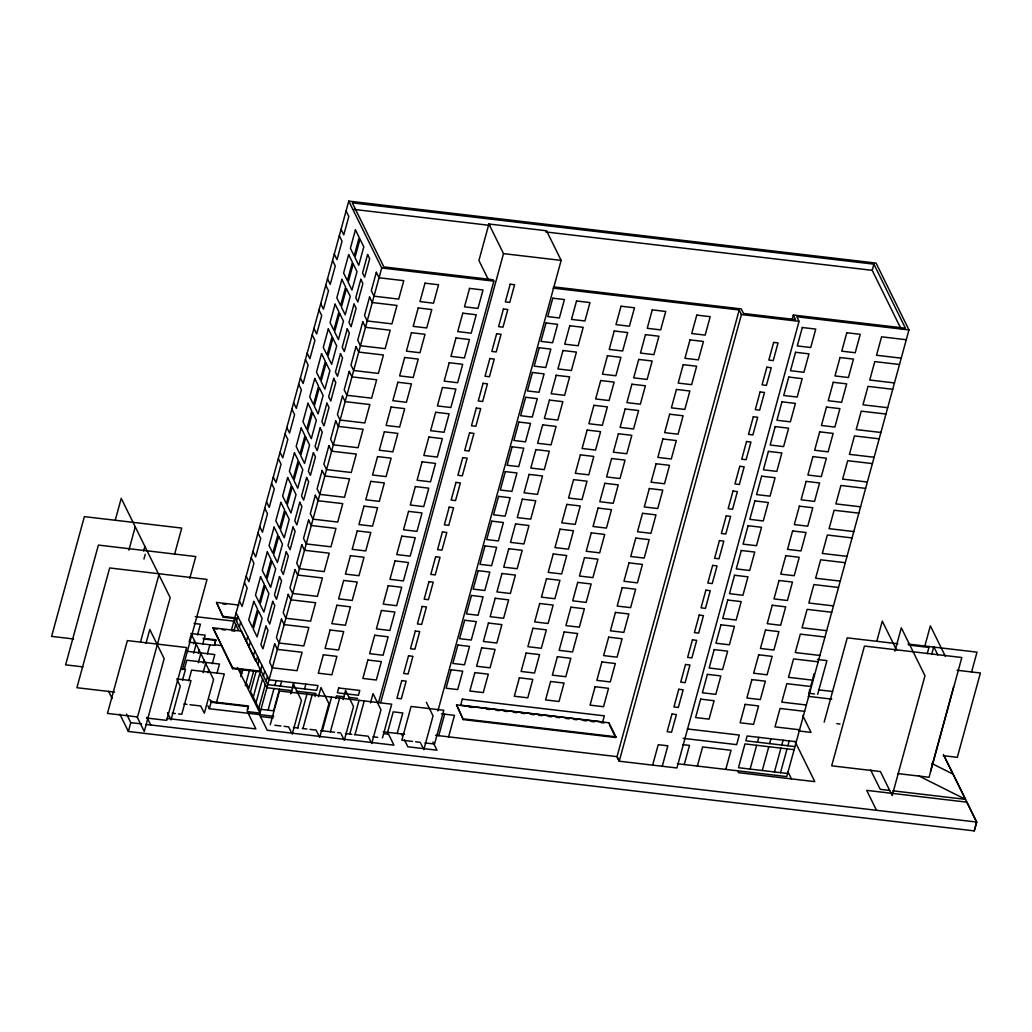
<?xml version="1.0" encoding="UTF-8"?>
<svg xmlns="http://www.w3.org/2000/svg" width="1032" height="1032" viewBox="0 0 1032 1032"><rect width="100%" height="100%" fill="white"/><g stroke="black" fill="none" stroke-linecap="round" stroke-linejoin="round"><path stroke-width="1.5" d="M115.274 520.128L121.221 498.353L170.177 597.67L137.411 717.433M128.871 550.146L135.256 526.823M143.603 551.011L144.88 546.354M143.964 559.009L145.241 554.352M140.61 641.685L158.902 574.811M145.976 643.413L149.795 629.468L164.178 658.661L144.261 731.495L137.062 716.892L107.457 713.409L127.375 640.588L186.599 647.541L166.681 720.375L146.415 717.988M174.511 554.519L181.748 528.074L84.366 516.632L51.6 636.383L73.594 638.976M943.416 754.495L976.672 822.065L974.247 830.889L128.368 731.469L130.78 722.645L126.549 714.079M189.811 578.307L195.77 556.545L98.388 545.09L65.622 664.853L82.908 666.878M189.166 641.788L190.843 635.66M182.367 669.613L207.032 579.404L109.663 567.961L76.897 687.712L114.591 692.137M184.289 669.407L186.805 660.209L219.481 664.053L216.965 673.251M182.522 680.114L185.463 669.381L180.703 668.813M193.616 643.813L194.455 640.756M197.499 634.938L200.427 624.205L194.068 623.457M193.629 653.23L196.145 644.033M188.662 680.836L191.604 670.103L224.279 673.935L216.307 703.076M198.363 653.295L199.202 650.225M202.659 644.368L205.187 635.17L190.881 633.493M198.312 662.725L200.827 653.527M238.908 605.075L216.526 602.443L223.235 617.149L234.419 618.465M203.24 663.202L204.078 660.132M212.966 627.804L232.548 668.646L260.954 671.974L261.148 671.277L232.742 667.936L212.966 627.804L241.372 631.145L255.304 660.519M207.406 653.849L209.922 644.652M203.111 672.619L205.626 663.421M189.488 642.252L214.643 645.374L215.675 639.788L203.175 638.318M214.643 645.374L215.675 639.788M207.922 672.696L208.761 669.626M223.235 617.149L216.526 602.443M212.282 663.757L214.798 654.559L186.715 651.257M204.336 713.254L213.56 679.52L191.255 634.125M273.751 716.285L209.354 708.726L211.134 702.237L209.728 699.399M231.503 629.791L348.777 201.111L876.052 263.083L908.96 329.943L786.771 776.58L677.405 763.732M234.096 630.423L235.722 624.476M236.56 621.393L237.889 616.543M239.321 626.979L240.637 622.128M232.548 668.646L232.742 667.936M246.403 641.362L247.732 636.512M240.843 676.682L242.868 669.291M249.047 646.703L250.363 641.865M245.281 685.687L249.654 669.691M253.485 655.72L254.801 650.87M253.82 670.465L248.931 688.318L246.119 682.603M256.297 661.422L257.626 656.571M256.246 670.748L250.544 691.582L260.387 711.538M257.897 664.685L259.226 659.835M247.293 709.693L247.964 707.23M211.689 700.857L212.141 701.747L248.299 705.991L247.267 711.59L259.961 713.073L237.528 667.549M253.279 697.116L259.793 673.316L266.888 687.725L291.605 690.614L290.753 693.697M260.632 670.232L261.96 665.382M256.026 702.702L262.541 678.901M263.379 675.805L264.708 670.968M258.774 708.287L265.288 684.487M266.14 681.391L267.469 676.541M348.777 201.111L381.724 267.972L259.535 714.621L267.236 730.243L393.927 745.143L387.606 732.307L393.205 711.848L402.815 712.983L397.217 733.442M268.075 710.158L273.983 688.563M274.822 685.454L276.15 680.63M279.478 689.183L273.57 710.803L260.98 709.332M280.33 686.099L281.646 681.275M270.268 724.709L279.491 690.976L391.696 704.172L382.472 737.906M292.443 687.531L293.759 682.694M290.985 693.491L293.514 684.293L301.447 700.406L292.211 734.139M304.556 688.95L305.885 684.126M297.719 727.934L306.943 694.201M302.944 728.553L312.167 694.82M314.992 696.548L315.831 693.465L296.145 691.143M318.449 696.716L320.965 687.518L328.898 703.631L319.675 737.364M322.332 730.837L331.556 697.103M335.761 698.599L336.497 695.891L344.043 696.781M330.395 731.778L339.618 698.045M343.063 699.619L345.578 690.421L353.512 706.52L344.288 740.254L341.308 734.203M437.89 710.958L561.15 260.399L546.547 230.768L488.91 223.996L478.925 260.49L488.678 280.278M349.784 734.062L359.02 700.328M355.008 734.668L364.244 700.934M370.514 702.844L373.029 693.646L380.976 709.745L371.739 743.479M378.434 702.986L493.838 281.156L493.141 279.749L383.878 266.914L352.299 202.852L873.898 264.153L905.425 328.215L793.324 315.031L792.06 319.662M380.679 702.624L503.513 253.627L488.91 223.996M423.817 749.606L433.04 715.873L426.358 702.289M438.755 735.687L444.637 714.17M456.544 704.869L463.252 719.575L615.678 737.493L615.872 736.784L608.97 722.787L456.544 704.869L463.252 719.575M448.598 736.835L454.48 715.331L441.477 713.796M608.777 723.497L608.97 722.787M553.062 288.109L739.209 309.987L617.02 756.637L619.226 761.203L676.915 767.976L799.052 321.339L796.846 316.772L908.96 329.943M739.209 309.987L741.415 314.554L619.226 761.203L617.02 756.637L435.594 735.313M652.637 765.125L658.235 744.678L667.846 745.801L662.247 766.26M684.268 764.544L689.505 745.401L682.629 744.601M697.374 766.079L702.611 746.949L731.017 750.29L725.78 769.421M900.936 328.692L872.208 270.32L873.898 264.153M750.122 769.098L756.637 745.272M757.488 742.189L758.804 737.351M762.274 770.517L768.788 746.704M769.64 743.608L770.956 738.783M774.439 771.949L780.953 748.123M781.779 745.039L783.107 740.215M780.527 772.671L787.042 748.858M787.893 745.762L789.209 740.924M808.649 693.762L809.914 689.17M810.752 686.099L812.003 681.494M812.855 678.437L814.106 673.832M817.692 694.317L826.929 660.583L817.396 659.461M824.168 722.168L847.246 637.841L897.853 643.787M876.839 641.066L882.283 621.135L896.627 650.225M894.938 651.115L901.31 627.791L924.969 675.779L892.203 795.543L880.386 771.536L831.689 765.821L864.455 646.058L961.837 657.513L929.071 777.264L897.659 773.574M924.904 645.787L930.361 625.843L945.389 656.339M927.265 653.578L928.942 647.438L908.728 645.065M931.651 654.352L933.754 646.677L937.843 654.972M930.516 771.278L953.594 686.938M971.563 672.09L977.007 652.159L907.992 644.045M974.247 830.889L976.659 822.065L966.842 802.148L866.687 790.37L876.503 810.301M353.808 209.393L489.813 225.376M545.812 231.955L872.208 270.32M503.513 253.627L561.15 260.399M553.978 286.909L741.247 308.916L743.504 313.483L795.53 319.598L793.324 315.031M381.724 267.972L493.838 281.156M741.415 314.554L799.052 321.339M906.277 339.734L881.573 336.819L876.529 355.253L901.233 358.156M899.504 364.502L874.788 361.6L869.744 380.021L894.46 382.937M892.719 389.283L868.015 386.368L862.971 404.802L887.688 407.705M885.946 414.051L861.23 411.149L856.199 429.57L880.902 432.473M879.174 438.832L854.457 435.917L849.413 454.351L874.13 457.253M872.388 463.6L847.685 460.698L842.641 479.119L867.344 482.021M865.616 488.381L840.899 485.466L835.868 503.9L860.572 506.802M858.83 513.149L834.127 510.247L829.083 528.668L853.799 531.57M852.058 537.93L827.354 535.015L822.311 553.449L847.014 556.351M845.285 562.698L820.659 559.808L815.628 578.23L840.242 581.119M838.5 587.466L813.887 584.576L808.843 603.01L833.469 605.9M831.728 612.247L807.114 609.357L802.07 627.779L826.684 630.668M824.955 637.015L800.329 634.125L795.285 652.559L819.911 655.449M957.077 670.258L980.4 672.993L957.335 757.333L943.338 755.682M818.17 661.796L793.556 658.906L788.513 677.327L813.126 680.217M222.731 603.901L225.918 604.275M223.428 616.439L236.212 617.949M811.397 686.564L786.823 683.687L781.779 702.108L806.353 704.998M195.254 616.607L234.238 621.187M818.415 689.84L832.643 691.517M809.759 693.388L814.519 693.943M808.159 696.355L831.753 699.128M214.359 628.694L217.507 629.068M222.241 629.623L225.402 629.997M231.71 630.745L234.87 631.107M203.407 638.963L215.998 640.433M804.612 711.345L780.05 708.455L775.006 726.876L799.581 729.766M214.321 644.716L222.254 645.658M836.849 723.664L840.009 724.038M798.6 730.94L811.049 732.41L802.702 715.473M687.325 728.953L739.286 735.055L736.667 744.64L683.132 738.344M796.291 741.763L747.129 735.984L745.813 740.808L794.975 746.587M469.057 707.075L472.23 707.449M486.523 709.126L489.697 709.5M496.044 710.248L499.217 710.622M503.99 711.177L507.163 711.551M513.51 712.299L516.684 712.673M521.457 713.228L524.63 713.602M530.977 714.35L534.15 714.724M538.91 715.279L542.097 715.653M548.443 716.402L551.617 716.776M556.377 717.33L559.563 717.704M565.91 718.453L569.083 718.827M573.844 719.394L577.03 719.756M583.377 720.504L586.55 720.878M591.31 721.445L594.484 721.819M600.843 722.555L604.017 722.929M348.571 697.309L357.614 698.367M794.124 749.683L744.962 743.904L738.448 767.718L787.609 773.497M176.678 678.901L190.985 680.578L181.761 714.312L178.575 713.938M463.445 718.865L615.872 736.784M211.134 702.237L248.622 706.649M183.902 704.018L186.973 704.379M190.03 704.727L200.75 705.991L203.73 712.041M260.451 716.479L273.196 717.988M889.687 790.435L880.219 789.325L870.505 769.666M892.848 790.809L965.488 799.348L944.035 755.811M383.233 731.791L404.596 734.307M383.943 733.636L388.522 734.178M172.215 713.189L175.401 713.563M274.86 725.251L280.988 725.973M284.045 726.334L288.637 726.876L291.024 731.714M293.411 727.431L298.171 727.999M302.312 728.476L306.904 729.018M309.974 729.379L316.089 730.101L319.082 736.151M320.862 730.656L334.587 732.269M337.645 732.63L340.715 732.991M345.475 733.558L351.835 734.294M354.389 734.603L368.166 736.216L370.553 741.053M372.939 736.784L377.699 737.338M412.581 741.44L401.861 740.176L411.084 706.443L443.773 710.287L434.537 744.02L425.003 742.898M415.638 741.802L420.243 742.343M166.9 718.453L255.884 728.914L248.17 713.28M130.78 722.645L141.539 723.909M146.144 724.451L976.659 822.065M931.728 763.435L953.065 774.142M918.532 775.78L965.488 799.348M794.95 741.35L814.803 781.637L738.525 772.671L737.609 770.814M787.945 771.743L791.479 778.902M609.473 724.89L615.678 737.493M346.094 210.902L348.829 216.436L343.785 234.87L341.05 229.323M339.322 235.67L342.043 241.217L337 259.638L334.278 254.104M332.536 260.451L335.271 265.985L330.227 284.419L327.492 278.872M325.764 285.219L328.486 290.766L323.455 309.187L320.72 303.653M318.978 310L321.713 315.534L316.669 333.968L313.947 328.421M312.206 334.768L314.941 340.315L309.897 358.736L307.162 353.202M305.433 359.549L308.155 365.083L303.124 383.517L300.389 377.97M298.648 384.317L301.383 389.864L296.339 408.285L293.604 402.751M291.875 409.098L294.61 414.632L289.566 433.066L286.832 427.519M285.09 433.866L287.825 439.413L282.781 457.834L280.059 452.3M432.937 741.982L436.988 750.199L407.846 746.781L404.467 739.918M420.837 743.543L423.223 748.394M278.317 458.647L281.052 464.181L276.008 482.615L273.274 477.068M401.525 733.946L402.441 735.816M271.545 483.415L274.267 488.962L269.236 507.383L266.501 501.849M264.76 508.195L267.494 513.73L262.45 532.164L259.729 526.617M257.987 532.963L260.722 538.51L255.678 556.932L252.943 551.398M251.215 557.744L253.936 563.279L248.893 581.713L246.171 576.166M244.429 582.512L247.164 588.059L242.12 606.481L239.385 600.947M236.109 612.931L269.068 679.791L317.998 685.545L316.682 690.369L267.74 684.629L234.78 617.781M259.548 669.11L260.954 671.974M233.941 620.864L238.469 630.062M239.708 669.587L241.681 673.599M207.961 705.875L209.354 708.726M177.285 680.101L180.265 686.151L171.028 719.885L167.455 712.635M146.97 717.317L150.749 724.993M108.554 691.259L112.088 698.445M119.88 714.234L128.368 731.469M253.769 601.45L248.725 619.884L252.505 627.546L257.548 609.112L253.769 601.45M260.541 576.682L255.497 595.103L259.277 602.765L264.321 584.344L260.541 576.682M267.327 551.901L262.283 570.335L266.062 577.997L271.094 559.563L267.327 551.901M274.099 527.133L269.055 545.554L272.835 553.216L277.879 534.795L274.099 527.133M280.872 502.352L275.841 520.786L279.608 528.448L284.651 510.014L280.872 502.352M287.657 477.584L282.613 496.005L286.393 503.668L291.424 485.246L287.657 477.584M294.43 452.803L289.386 471.237L293.165 478.9L298.209 460.466L294.43 452.803M301.215 428.035L296.171 446.456L299.938 454.119L304.982 435.697L301.215 428.035M307.988 403.267L302.944 421.688L306.723 429.351L311.767 410.917L307.988 403.267M314.76 378.486L309.729 396.907L313.496 404.57L318.54 386.149L314.76 378.486M321.545 353.718L316.502 372.139L320.281 379.802L325.312 361.368L321.545 353.718M328.318 328.937L323.274 347.358L327.054 355.021L332.098 336.6L328.318 328.937M335.09 304.169L330.059 322.59L333.826 330.253L338.87 311.819L335.09 304.169M341.876 279.388L336.832 297.809L340.612 305.472L345.656 287.051L341.876 279.388M348.648 254.62L343.604 273.041L347.384 280.704L352.428 262.27L348.648 254.62M355.434 229.839L350.39 248.273L354.17 255.923L359.2 237.502L355.434 229.839M258.335 610.712L253.292 629.146L257.097 636.873L262.141 618.439L258.335 610.712M265.108 585.944L260.064 604.365L263.882 612.092L268.913 593.671L265.108 585.944M271.88 561.163L266.849 579.597L270.655 587.324L275.699 568.89L271.88 561.163M278.666 536.395L273.622 554.816L277.427 562.543L282.471 544.122L278.666 536.395M285.438 511.614L280.394 530.048L284.213 537.775L289.244 519.341L285.438 511.614M292.211 486.846L287.18 505.267L290.985 512.994L296.029 494.573L292.211 486.846M298.996 462.065L293.952 480.499L297.758 488.226L302.802 469.792L298.996 462.065M305.769 437.297L300.738 455.718L304.543 463.445L309.587 445.024L305.769 437.297M312.554 412.516L307.51 430.95L311.316 438.677L316.36 420.243L312.554 412.516M319.327 387.748L314.283 406.169L318.101 413.897L323.132 395.475L319.327 387.748M326.099 362.967L321.068 381.401L324.874 389.128L329.918 370.707L326.099 362.967M332.885 338.199L327.841 356.62L331.646 364.348L336.69 345.926L332.885 338.199M339.657 313.418L334.613 331.853L338.432 339.58L343.475 321.158L339.657 313.418M346.442 288.65L341.398 307.072L345.204 314.799L350.248 296.377L346.442 288.65M353.215 263.87L348.171 282.304L351.989 290.031L357.02 271.61L353.215 263.87M359.987 239.101L354.956 257.523L358.762 265.25L363.806 246.829L359.987 239.101M265.934 626.14L260.89 644.561L262.979 648.806L268.023 630.371L265.934 626.14M272.706 601.372L267.675 619.793L269.752 624.025L274.796 605.603L272.706 601.372M279.491 576.591L274.447 595.025L276.537 599.257L281.568 580.822L279.491 576.591M286.264 551.823L281.22 570.245L283.31 574.476L288.354 556.055L286.264 551.823M293.049 527.042L288.005 545.477L290.082 549.708L295.126 531.274L293.049 527.042M299.822 502.274L294.778 520.696L296.868 524.927L301.912 506.506L299.822 502.274M306.594 477.493L301.563 495.928L303.64 500.159L308.684 481.725L306.594 477.493M313.38 452.726L308.336 471.147L310.426 475.378L315.457 456.957L313.38 452.726M320.152 427.945L315.108 446.379L317.198 450.61L322.242 432.176L320.152 427.945M326.925 403.177L321.894 421.598L323.971 425.829L329.014 407.408L326.925 403.177M333.71 378.396L328.666 396.83L330.756 401.061L335.8 382.627L333.71 378.396M340.483 353.628L335.439 372.049L337.529 376.28L342.572 357.859L340.483 353.628M347.268 328.847L342.224 347.281L344.314 351.512L349.345 333.078L347.268 328.847M354.041 304.079L348.997 322.5L351.086 326.731L356.13 308.31L354.041 304.079M360.813 279.298L355.782 297.732L357.859 301.963L362.903 283.529L360.813 279.298M367.598 254.53L362.555 272.951L364.644 277.182L369.675 258.761L367.598 254.53M274.68 643.891L269.636 662.312L272.345 667.807L297.048 670.71L302.092 652.276L277.389 649.373L274.68 643.891M281.452 619.11L276.421 637.544L279.117 643.026L303.834 645.929L308.878 627.508L284.161 624.605L281.452 619.11M288.238 594.342L283.194 612.763L285.903 618.258L310.606 621.161L315.65 602.727L290.934 599.824L288.238 594.342M295.01 569.574L289.966 587.995L292.675 593.477L317.392 596.38L322.423 577.959L297.719 575.056L295.01 569.574M301.796 544.793L296.752 563.214L299.448 568.709L324.164 571.612L329.208 553.178L304.492 550.275L301.796 544.793M308.568 520.025L303.524 538.446L306.233 543.928L330.937 546.831L335.981 528.41L311.277 525.507L308.568 520.025M315.341 495.244L310.31 513.665L313.006 519.16L337.722 522.063L342.753 503.629L318.05 500.726L315.341 495.244M322.126 470.476L317.082 488.897L319.791 494.38L344.495 497.282L349.538 478.861L324.822 475.958L322.126 470.476M328.898 445.695L323.855 464.116L326.564 469.612L351.267 472.514L356.311 454.08L331.607 451.178L328.898 445.695M335.684 420.927L330.64 439.348L333.336 444.831L358.052 447.733L363.096 429.312L338.38 426.41L335.684 420.927M342.456 396.146L337.412 414.58L340.121 420.063L364.825 422.965L369.869 404.544L345.165 401.629L342.456 396.146M349.229 371.378L344.198 389.799L346.894 395.282L371.61 398.184L376.641 379.763L351.938 376.861L349.229 371.378M356.014 346.597L350.97 365.031L353.679 370.514L378.383 373.416L383.427 354.995L358.71 352.08L356.014 346.597M362.787 321.829L357.743 340.25L360.452 345.733L385.155 348.635L390.199 330.214L365.496 327.312L362.787 321.829M369.559 297.048L364.528 315.482L367.224 320.965L391.941 323.867L396.985 305.446L372.268 302.531L369.559 297.048M376.345 272.28L371.301 290.702L374.01 296.184L398.713 299.087L403.757 280.665L379.041 277.763L376.345 272.28M323.339 654.778L318.295 673.199L331.865 674.799L336.909 656.378L323.339 654.778M330.111 629.997L325.08 648.431L338.638 650.018L343.682 631.597L330.111 629.997M336.896 605.229L331.853 623.65L345.423 625.25L350.454 606.829L336.896 605.229M343.669 580.448L338.625 598.883L352.196 600.469L357.24 582.048L343.669 580.448M350.441 555.68L345.41 574.102L358.968 575.701L364.012 557.28L350.441 555.68M357.227 530.899L352.183 549.334L365.754 550.933L370.798 532.499L357.227 530.899M363.999 506.132L358.955 524.553L372.526 526.152L377.57 507.731L363.999 506.132M370.785 481.363L365.741 499.785L379.312 501.384L384.343 482.95L370.785 481.363M377.557 456.583L372.513 475.004L386.084 476.603L391.128 458.182L377.557 456.583M384.33 431.815L379.299 450.236L392.857 451.835L397.901 433.401L384.33 431.815M391.115 407.034L386.071 425.455L399.642 427.055L404.686 408.633L391.115 407.034M397.888 382.266L392.844 400.687L406.415 402.287L411.458 383.852L397.888 382.266M404.673 357.485L399.629 375.906L413.2 377.506L418.231 359.084L404.673 357.485M411.445 332.717L406.402 351.138L419.972 352.738L425.016 334.303L411.445 332.717M418.218 307.936L413.187 326.37L426.745 327.957L431.789 309.536L418.218 307.936M425.003 283.168L419.96 301.589L433.53 303.189L438.561 284.755L425.003 283.168M338.664 687.97L337.348 692.807L358.452 695.284L359.781 690.46L338.664 687.97M367.882 660.016L362.851 678.437L376.319 680.024L381.35 661.602L367.882 660.016M374.668 635.235L369.624 653.669L383.091 655.243L388.135 636.821L374.668 635.235M381.44 610.467L376.396 628.888L389.864 630.475L394.908 612.053L381.44 610.467M388.226 585.686L383.182 604.12L396.649 605.694L401.693 587.273L388.226 585.686M394.998 560.918L389.954 579.339L403.422 580.926L408.466 562.505L394.998 560.918M401.77 536.137L396.74 554.571L410.207 556.158L415.238 537.724L401.77 536.137M408.556 511.369L403.512 529.79L416.98 531.377L422.023 512.956L408.556 511.369M415.328 486.588L410.285 505.022L423.752 506.609L428.796 488.175L415.328 486.588M422.101 461.82L417.07 480.241L430.538 481.828L435.568 463.407L422.101 461.82M428.886 437.039L423.842 455.473L437.31 457.06L442.354 438.626L428.886 437.039M435.659 412.271L430.615 430.692L444.083 432.279L449.126 413.858L435.659 412.271M442.444 387.49L437.4 405.924L450.868 407.511L455.912 389.077L442.444 387.49M449.217 362.722L444.173 381.143L457.64 382.73L462.684 364.309L449.217 362.722M455.989 337.941L450.958 356.375L464.426 357.962L469.457 339.528L455.989 337.941M462.775 313.173L457.731 331.595L471.198 333.181L476.242 314.76L462.775 313.173M469.547 288.405L464.503 306.827L477.971 308.413L483.015 289.979L469.547 288.405M401.758 680.604L396.92 698.264L401.319 698.793L406.157 681.12L401.758 680.604M408.53 655.823L403.693 673.496L408.092 674.012L412.929 656.339L408.53 655.823M415.315 631.055L410.478 648.715L414.877 649.244L419.714 631.571L415.315 631.055M422.191 606.429L417.392 623.96L421.649 624.463L426.448 606.919L422.191 606.429M428.964 581.648L424.165 599.192L428.435 599.695L433.234 582.151L428.964 581.648M435.646 556.725L430.808 574.398L435.207 574.914L440.045 557.241L435.646 556.725M442.418 531.957L437.581 549.63L441.98 550.146L446.817 532.473L442.418 531.957M449.191 507.176L444.366 524.849L448.765 525.365L453.59 507.692L449.191 507.176M455.976 482.408L451.139 500.081L455.538 500.597L460.375 482.924L455.976 482.408M462.749 457.627L457.911 475.3L462.31 475.817L467.148 458.143L462.749 457.627M469.534 432.86L464.697 450.533L469.096 451.048L473.933 433.375L469.534 432.86M476.307 408.079L471.469 425.752L475.868 426.268L480.706 408.595L476.307 408.079M483.079 383.311L478.255 400.984L482.654 401.5L487.478 383.827L483.079 383.311M489.865 358.53L485.027 376.203L489.426 376.719L494.263 359.059L489.865 358.53M496.637 333.762L491.8 351.435L496.198 351.951L501.036 334.278L496.637 333.762M503.423 308.981L498.585 326.654L502.984 327.17L507.821 309.51L503.423 308.981M510.195 284.213L505.358 301.886L509.756 302.402L514.594 284.729L510.195 284.213M451.1 669.794L446.069 688.215L457.705 689.595L462.749 671.161L451.1 669.794M457.885 645.026L452.842 663.447L464.49 664.814L469.534 646.393L457.885 645.026M464.658 620.245L459.614 638.666L471.263 640.046L476.307 621.612L464.658 620.245M471.443 595.477L466.4 613.898L478.048 615.265L483.079 596.844L471.443 595.477M478.216 570.696L473.172 589.117L484.821 590.498L489.865 572.063L478.216 570.696M484.988 545.928L479.957 564.349L491.593 565.717L496.637 547.295L484.988 545.928M491.774 521.147L486.73 539.581L498.379 540.949L503.41 522.514L491.774 521.147M498.546 496.379L493.502 514.8L505.151 516.168L510.195 497.747L498.546 496.379M505.332 471.598L500.288 490.032L511.924 491.4L516.967 472.966L505.332 471.598M512.104 446.83L507.06 465.251L518.709 466.619L523.753 448.198L512.104 446.83M518.877 422.049L513.846 440.483L525.482 441.851L530.525 423.417L518.877 422.049M525.662 397.281L520.618 415.702L532.267 417.07L537.298 398.649L525.662 397.281M532.435 372.5L527.391 390.935L539.039 392.302L544.083 373.868L532.435 372.5M539.207 347.732L534.176 366.154L545.812 367.521L550.856 349.1L539.207 347.732M545.993 322.952L540.949 341.386L552.597 342.753L557.641 324.319L545.993 322.952M552.765 298.184L547.721 316.605L559.37 317.972L564.414 299.551L552.765 298.184M462.323 699.141L460.659 705.23L602.675 721.91L604.339 715.834L462.323 699.141M474.875 672.593L469.831 691.014L483.273 692.588L488.317 674.167L474.875 672.593M481.647 647.812L476.603 666.233L490.045 667.82L495.089 649.399L481.647 647.812M488.42 623.044L483.389 641.465L496.831 643.039L501.875 624.618L488.42 623.044M495.205 598.263L490.161 616.685L503.603 618.271L508.647 599.85L495.205 598.263M501.978 573.495L496.934 591.917L510.388 593.49L515.42 575.069L501.978 573.495M508.763 548.714L503.719 567.149L517.161 568.722L522.205 550.301L508.763 548.714M515.536 523.946L510.492 542.368L523.933 543.954L528.977 525.52L515.536 523.946M522.308 499.166L517.277 517.6L530.719 519.173L535.75 500.752L522.308 499.166M529.093 474.398L524.05 492.819L537.491 494.405L542.535 475.971L529.093 474.398M535.866 449.617L530.822 468.051L544.264 469.625L549.308 451.203L535.866 449.617M542.639 424.849L537.607 443.27L551.049 444.857L556.093 426.422L542.639 424.849M549.424 400.068L544.38 418.502L557.822 420.076L562.866 401.654L549.424 400.068M556.196 375.3L551.153 393.721L564.607 395.308L569.638 376.873L556.196 375.3M562.982 350.519L557.938 368.953L571.38 370.527L576.424 352.106L562.982 350.519M569.754 325.751L564.71 344.172L578.152 345.759L583.196 327.325L569.754 325.751M576.527 300.97L571.496 319.404L584.938 320.978L589.982 302.557L576.527 300.97M519.367 677.818L514.323 696.239L527.765 697.826L532.809 679.391L519.367 677.818M526.139 653.037L521.108 671.471L534.55 673.045L539.594 654.623L526.139 653.037M532.925 628.269L527.881 646.69L541.323 648.277L546.367 629.842L532.925 628.269M539.697 603.501L534.653 621.922L548.108 623.496L553.139 605.075L539.697 603.501M546.483 578.72L541.439 597.141L554.881 598.728L559.925 580.307L546.483 578.72M553.255 553.952L548.211 572.373L561.653 573.947L566.697 555.526L553.255 553.952M560.028 529.171L554.997 547.592L568.438 549.179L573.47 530.758L560.028 529.171M566.813 504.403L561.769 522.824L575.211 524.398L580.255 505.977L566.813 504.403M573.586 479.622L568.542 498.043L581.983 499.63L587.027 481.209L573.586 479.622M580.358 454.854L575.327 473.275L588.769 474.849L593.813 456.428L580.358 454.854M587.144 430.073L582.1 448.507L595.541 450.081L600.585 431.66L587.144 430.073M593.916 405.305L588.872 423.726L602.327 425.313L607.358 406.879L593.916 405.305M600.701 380.524L595.658 398.958L609.099 400.532L614.143 382.111L600.701 380.524M607.474 355.756L602.43 374.177L615.872 375.764L620.916 357.33L607.474 355.756M614.246 330.975L609.215 349.409L622.657 350.983L627.701 332.562L614.246 330.975M621.032 306.207L615.988 324.629L629.43 326.215L634.474 307.781L621.032 306.207M550.611 681.494L545.567 699.915L559.009 701.502L564.053 683.068L550.611 681.494M557.383 656.713L552.352 675.147L565.794 676.721L570.825 658.3L557.383 656.713M564.169 631.945L559.125 650.366L572.567 651.953L577.61 633.519L564.169 631.945M570.941 607.164L565.897 625.598L579.339 627.172L584.383 608.751L570.941 607.164M577.714 582.396L572.683 600.817L586.124 602.404L591.168 583.97L577.714 582.396M584.499 557.615L579.455 576.05L592.897 577.623L597.941 559.202L584.499 557.615M591.272 532.847L586.228 551.269L599.682 552.855L604.713 534.421L591.272 532.847M598.057 508.067L593.013 526.501L606.455 528.074L611.499 509.653L598.057 508.067M604.829 483.298L599.785 501.72L613.227 503.306L618.271 484.872L604.829 483.298M611.602 458.518L606.571 476.952L620.013 478.526L625.057 460.104L611.602 458.518M618.387 433.75L613.343 452.171L626.785 453.757L631.829 435.323L618.387 433.75M625.16 408.969L620.116 427.403L633.571 428.977L638.602 410.555L625.16 408.969M631.945 384.201L626.901 402.622L640.343 404.209L645.387 385.775L631.945 384.201M638.718 359.42L633.674 377.854L647.116 379.428L652.159 361.007L638.718 359.42M645.49 334.652L640.459 353.073L653.901 354.66L658.932 336.226L645.49 334.652M652.276 309.871L647.232 328.305L660.673 329.879L665.717 311.458L652.276 309.871M595.103 686.719L590.072 705.14L603.514 706.727L608.545 688.305L595.103 686.719M601.888 661.951L596.844 680.372L610.286 681.946L615.33 663.524L601.888 661.951M608.661 637.17L603.617 655.591L617.059 657.178L622.102 638.756L608.661 637.17M615.433 612.402L610.402 630.823L623.844 632.397L628.888 613.976L615.433 612.402M622.219 587.621L617.175 606.055L630.617 607.629L635.66 589.207L622.219 587.621M628.991 562.853L623.947 581.274L637.402 582.861L642.433 564.427L628.991 562.853M635.777 538.072L630.733 556.506L644.174 558.08L649.218 539.659L635.777 538.072M642.549 513.304L637.505 531.725L650.947 533.312L655.991 514.878L642.549 513.304M649.322 488.523L644.29 506.957L657.732 508.531L662.776 490.11L649.322 488.523M656.107 463.755L651.063 482.176L664.505 483.763L669.549 465.329L656.107 463.755M662.879 438.974L657.836 457.408L671.29 458.982L676.321 440.561L662.879 438.974M669.665 414.206L664.621 432.627L678.063 434.214L683.107 415.78L669.665 414.206M676.437 389.425L671.393 407.859L684.835 409.433L689.879 391.012L676.437 389.425M683.21 364.657L678.179 383.078L691.621 384.665L696.652 366.231L683.21 364.657M689.995 339.876L684.951 358.31L698.393 359.884L703.437 341.463L689.995 339.876M696.768 315.108L691.724 333.53L705.166 335.116L710.209 316.682L696.768 315.108M671.987 714.028L667.162 731.701L671.561 732.217L676.386 714.557L671.987 714.028M678.772 689.26L673.935 706.933L678.334 707.449L683.171 689.776L678.772 689.26M685.545 664.479L680.707 682.152L685.119 682.668L689.944 665.008L685.545 664.479M705.875 590.162L701.051 607.835L705.449 608.351L710.274 590.678L705.875 590.162M712.661 565.394L707.823 583.054L712.222 583.57L717.059 565.91L712.661 565.394M719.433 540.613L714.596 558.286L718.994 558.802L723.832 541.129L719.433 540.613M726.218 515.845L721.381 533.505L725.78 534.021L730.617 516.361L726.218 515.845M732.991 491.064L728.153 508.737L732.552 509.253L737.39 491.58L732.991 491.064M739.763 466.296L734.939 483.956L739.338 484.472L744.162 466.812L739.763 466.296M746.549 441.515L741.711 459.188L746.11 459.704L750.948 442.031L746.549 441.515M753.321 416.747L748.484 434.408L752.883 434.923L757.72 417.263L753.321 416.747M760.094 391.967L755.269 409.639L759.668 410.156L764.493 392.483L760.094 391.967M766.879 367.198L762.042 384.859L766.441 385.375L771.278 367.715L766.879 367.198M773.652 342.418L768.827 360.091L773.226 360.607L778.051 342.934L773.652 342.418M692.433 639.853L687.635 657.397L691.892 657.9L696.69 640.356L692.433 639.853M699.206 615.085L694.407 632.616L698.664 633.119L703.463 615.588L699.206 615.085M700.651 699.128L695.607 717.55L709.048 719.136L714.092 700.702L700.651 699.128M707.423 674.347L702.379 692.782L715.821 694.355L720.865 675.934L707.423 674.347M714.196 649.58L709.165 668.001L722.606 669.587L727.65 651.153L714.196 649.58M720.981 624.799L715.937 643.233L729.379 644.807L734.423 626.385L720.981 624.799M727.754 600.031L722.71 618.452L736.164 620.038L741.195 601.604L727.754 600.031M734.539 575.25L729.495 593.684L742.937 595.258L747.981 576.836L734.539 575.25M741.311 550.482L736.268 568.903L749.709 570.49L754.753 552.056L741.311 550.482M748.084 525.701L743.053 544.135L756.495 545.709L761.526 527.288L748.084 525.701M754.869 500.933L749.825 519.354L763.267 520.941L768.311 502.507L754.869 500.933M761.642 476.152L756.598 494.586L770.04 496.16L775.084 477.739L761.642 476.152M768.414 451.384L763.383 469.805L776.825 471.392L781.869 452.958L768.414 451.384M775.2 426.603L770.156 445.037L783.598 446.611L788.642 428.19L775.2 426.603M781.972 401.835L776.928 420.256L790.383 421.843L795.414 403.409L781.972 401.835M788.758 377.054L783.714 395.488L797.156 397.062L802.199 378.641L788.758 377.054M795.53 352.286L790.486 370.707L803.928 372.294L808.972 353.86L795.53 352.286M802.303 327.505L797.272 345.939L810.713 347.513L815.757 329.092L802.303 327.505M745.143 704.353L740.099 722.774L753.541 724.361L758.584 705.94L745.143 704.353M751.915 679.585L746.884 698.006L760.326 699.58L765.37 681.159L751.915 679.585M758.701 654.804L753.657 673.225L767.098 674.812L772.142 656.391L758.701 654.804M765.473 630.036L760.429 648.457L773.884 650.031L778.915 631.61L765.473 630.036M772.259 605.255L767.215 623.689L780.656 625.263L785.7 606.842L772.259 605.255M779.031 580.487L773.987 598.908L787.429 600.495L792.473 582.061L779.031 580.487M785.803 555.706L780.773 574.14L794.214 575.714L799.245 557.293L785.803 555.706M792.589 530.938L787.545 549.359L800.987 550.946L806.031 532.512L792.589 530.938M799.361 506.157L794.317 524.591L807.759 526.165L812.803 507.744L799.361 506.157M806.134 481.389L801.103 499.81L814.545 501.397L819.589 482.963L806.134 481.389M812.919 456.608L807.875 475.043L821.317 476.616L826.361 458.195L812.919 456.608M819.692 431.84L814.648 450.262L828.103 451.848L833.134 433.414L819.692 431.84M826.477 407.06L821.433 425.494L834.875 427.067L839.919 408.646L826.477 407.06M833.25 382.292L828.206 400.713L841.648 402.299L846.692 383.865L833.25 382.292M840.022 357.511L834.991 375.945L848.433 377.518L853.477 359.097L840.022 357.511M846.808 332.743L841.764 351.164L855.206 352.75L860.249 334.316L846.808 332.743"/></g></svg>
